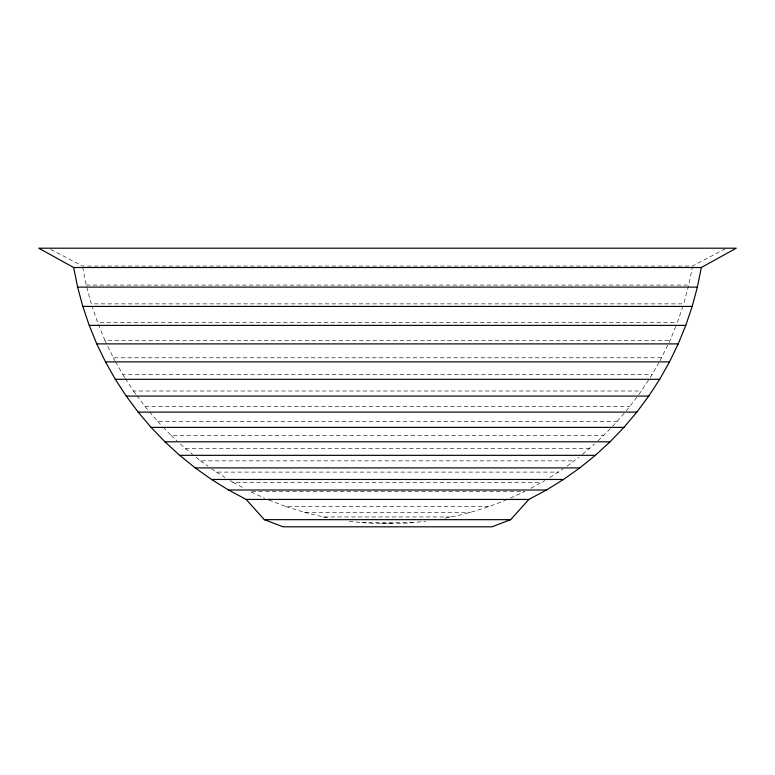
<?xml version="1.0" encoding="UTF-8"?>
<svg xmlns="http://www.w3.org/2000/svg" width="775" height="775" viewBox="0 0 775 775"><rect width="100%" height="100%" fill="white"/><g stroke="black" fill="none" stroke-linecap="round" stroke-linejoin="round"><path stroke-width="0.58" stroke-dasharray="3.88 2.91" d="M82.625 267.152L86.248 285.084L91.295 303.868L683.705 303.868L688.752 285.084L692.375 267.152M682.978 306.028L677.495 322.284L97.505 322.284L92.022 306.028M659.971 360.762L670.133 340.283L676.623 324.405M650.235 377.59L659.409 361.76M638.774 394.678L649.615 378.549M626.21 410.973L638.096 395.599M612.589 426.395L625.473 411.845M597.98 440.888L611.804 427.228M582.442 454.373L594.609 443.978M566.98 466.143L578.886 457.25M549.833 477.516L563.251 468.788M530.962 488.269L544.97 480.529M725.332 248.746L692.608 266.028L82.392 266.028L49.668 248.746M510.357 498.16L524.917 491.505L250.083 491.505L264.643 498.16M444.889 518.184C465.911 514.445 486.39 508.012 506.162 500.001M349.312 521.188C374.625 524.472 400.375 524.462 425.688 521.188M381.339 523.629L393.661 523.629M86.248 285.084L688.752 285.084M98.377 324.405L104.867 340.283L670.133 340.283M104.867 340.283L113.344 357.779L661.656 357.779M115.591 361.76L122.896 374.713L652.104 374.713M125.385 378.549L133.494 391.007L641.506 391.007M136.904 395.599L145.099 406.604L629.901 406.604M149.527 411.845L157.654 421.445L617.346 421.445M163.196 427.228L171.12 435.472L603.88 435.472M180.391 443.978L185.438 448.618L589.562 448.618M196.114 457.25L200.56 460.844L574.44 460.844M211.749 468.788L216.409 472.101L558.591 472.101M230.03 480.529L232.946 482.331L542.054 482.331M268.838 500.001L285.917 506.54L489.083 506.54M285.917 506.54L304.478 512.343L470.522 512.343M304.478 512.343L323.359 516.973L451.641 516.973M361.809 522.621L413.191 522.621M323.359 516.973L330.111 518.184M232.946 482.331L244.038 488.269M216.409 472.101L225.167 477.516M200.56 460.844L208.02 466.143M185.438 448.618L192.558 454.373M171.12 435.472L177.02 440.888M157.654 421.445L162.411 426.395M145.099 406.604L148.79 410.973M133.494 391.007L136.226 394.678M122.896 374.713L124.765 377.59M113.344 357.779L115.029 360.762"/><path stroke-width="1.16" d="M73.664 267.511L77.626 287.118L82.818 306.425L89.212 325.374L96.778 343.887L105.497 361.886L115.32 379.304L126.228 396.064L138.163 412.116L151.077 427.383L164.93 441.808L179.655 455.332L195.213 467.906L211.517 479.473L228.518 490.003L246.15 499.439L264.343 519.657L283.011 526.806L491.989 526.806L510.657 519.657L528.85 499.439L546.482 490.003L563.483 479.473L579.787 467.906L595.345 455.332L610.07 441.808L623.923 427.383L636.837 412.116L648.772 396.064L659.68 379.304L669.503 361.886L678.222 343.887L685.788 325.374L692.182 306.425L697.374 287.118L701.336 267.511L736.25 248.194L38.75 248.194L73.664 267.511L701.336 267.511M77.626 287.118L697.374 287.118M82.818 306.425L692.182 306.425M89.212 325.374L685.788 325.374M96.778 343.887L678.222 343.887M105.497 361.886L669.503 361.886M115.32 379.304L659.68 379.304M126.228 396.064L648.772 396.064M138.163 412.116L636.837 412.116M151.077 427.383L623.923 427.383M164.93 441.808L610.07 441.808M179.655 455.332L595.345 455.332M195.213 467.906L579.787 467.906M211.517 479.473L563.483 479.473M228.518 490.003L546.482 490.003M246.15 499.439L528.85 499.439M264.343 519.657L510.657 519.657"/></g></svg>
